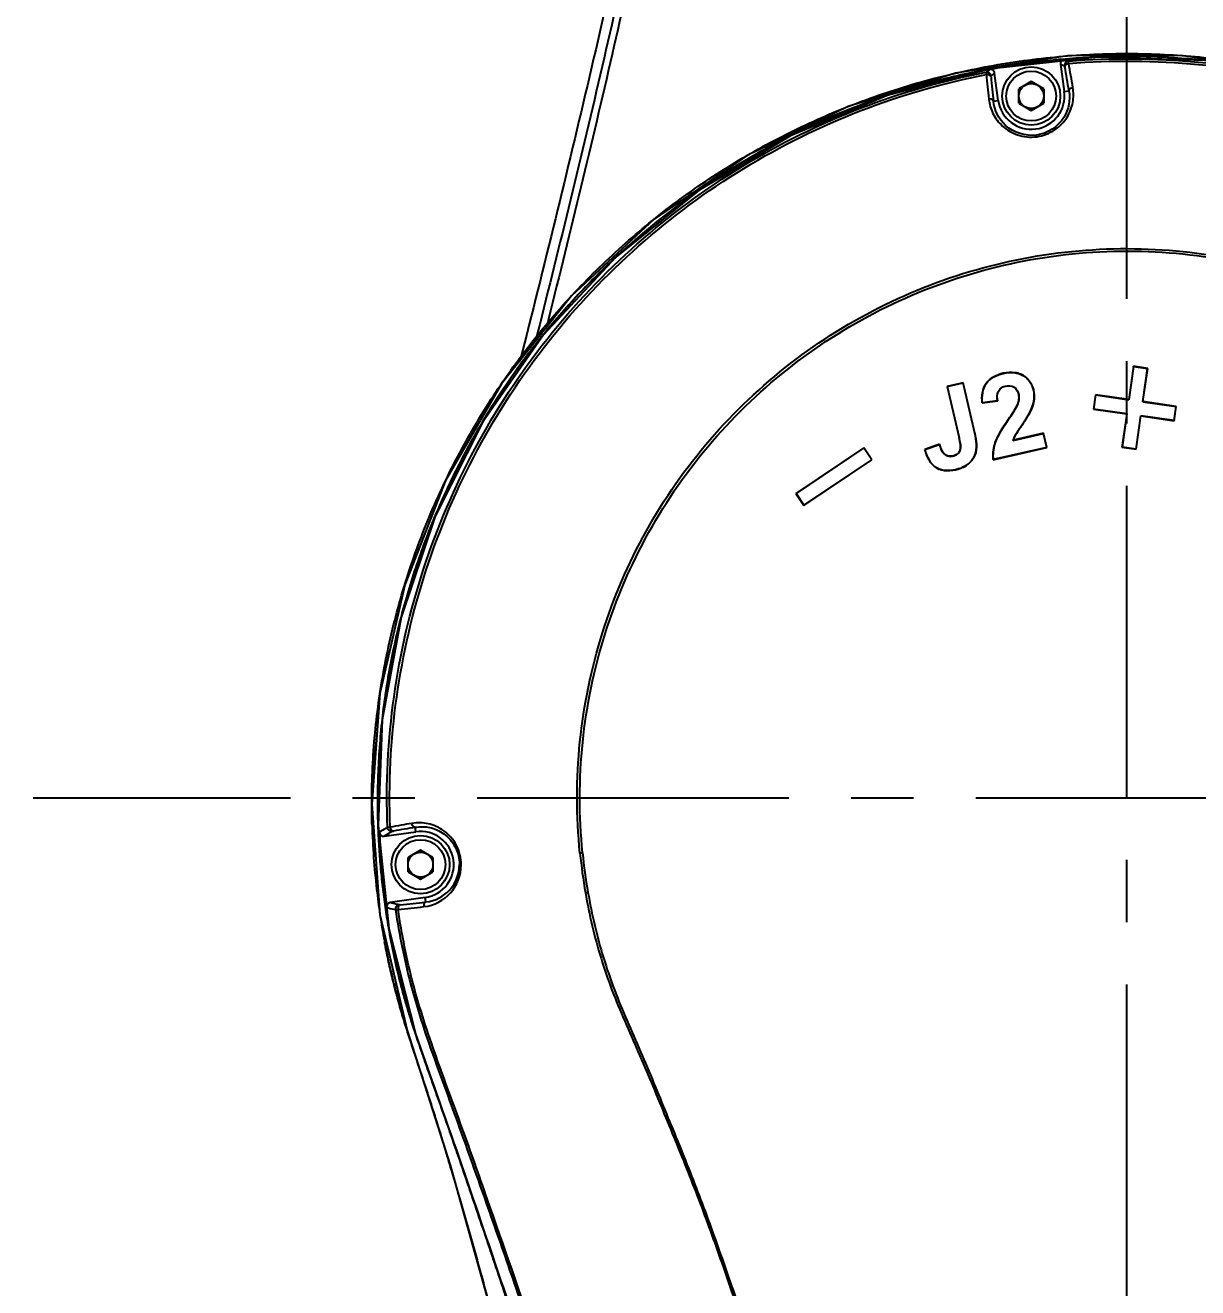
# Model space of a CAD drawing. Header units: millimetres. Extents: x 5828 to 6704, y 123 to 421.
# Drawn here: x 6551.17 to 6558.22, y 333.91 to 341.51 of the extents above; entities that cross this region are included whole.
import ezdxf

# ---------------------------------------------------------------- set-up
doc = ezdxf.new("R2010")
doc.units = ezdxf.units.MM
doc.linetypes.add('CENTER', pattern=[0.6, 0.375, -0.075, 0.075, -0.075])
for name, color, linetype in [('中心线', 7, 'Continuous'), ('外形图', 7, 'Continuous'), ('尺寸标注', 7, 'Continuous'), ('运动范围', 7, 'Continuous')]:
    doc.layers.add(name, color=color, linetype=linetype)
doc.styles.add('微软雅黑', font='msyh.ttc', dxfattribs={"height": 1.5})
doc.dimstyles.new('尺寸标注_1_20比例', dxfattribs={"dimtxt": 1.5, "dimasz": 1.25, "dimexe": 0.5, "dimexo": 0.4, "dimgap": 0.5, "dimtad": 1, "dimdec": 1, "dimlfac": 20, "dimdsep": 46, "dimtxsty": '微软雅黑', "dimcen": 0.09, "dimadec": 0, "dimazin": 0, "dimtp": 0.01, "dimtm": 0.01, "dimtfac": 1, "dimtdec": 1, "dimtofl": 0, "dimtmove": 0, "dimatfit": 3, "dimfxl": 1, "dimtolj": 1, "dimarcsym": 0})

# ---------------------------------------------------------------- blocks, each defined once
blk = doc.blocks.new('*D1139')
at = {"layer": 'Defpoints', "color": 0}
for p in [(6498.9812, 336.8553), (6559.0462, 312.8006), (6498.9812, 278.1994)]:
    blk.add_point(p, dxfattribs=at)
at = {"layer": '尺寸标注', "color": 0, "lineweight": -2}
for p, q in [((6498.9812, 336.4553), (6498.9812, 277.6994)), ((6559.0462, 312.4006), (6559.0462, 277.6994)), ((6557.7962, 278.1994), (6500.2312, 278.1994))]:
    blk.add_line(p, q, dxfattribs=at)
at = {"layer": '尺寸标注', "color": 0}
for points in [[(6500.2312, 278.4078), (6500.2312, 277.9911), (6498.9812, 278.1994)], [(6557.7962, 277.9911), (6557.7962, 278.4078), (6559.0462, 278.1994)]]:
    blk.add_solid(points, dxfattribs=at)
at = {"layer": '尺寸标注', "color": 0, "insert": (6529.0137, 279.471), "char_height": 1.5, "attachment_point": 5, "style": '微软雅黑'}
blk.add_mtext('\\A1;\\A1;{\\fAlibaba PuHuiTi 3.0 55 Regular|b0|i0|c134|p18;1201.2}', dxfattribs=at)
blk = doc.blocks.new('*D1142')
at = {"layer": 'Defpoints', "color": 0}
for p in [(6543.4438, 336.8553), (6559.0462, 313.1006), (6543.4438, 284.9761)]:
    blk.add_point(p, dxfattribs=at)
at = {"layer": '尺寸标注', "color": 0, "lineweight": -2}
for p, q in [((6543.4438, 336.4553), (6543.4438, 284.4761)), ((6559.0462, 312.7006), (6559.0462, 284.4761)), ((6557.7962, 284.9761), (6544.6938, 284.9761))]:
    blk.add_line(p, q, dxfattribs=at)
at = {"layer": '尺寸标注', "color": 0}
for points in [[(6544.6938, 285.1845), (6544.6938, 284.7678), (6543.4438, 284.9761)], [(6557.7962, 284.7678), (6557.7962, 285.1845), (6559.0462, 284.9761)]]:
    blk.add_solid(points, dxfattribs=at)
at = {"layer": '尺寸标注', "color": 0, "insert": (6551.245, 286.2477), "char_height": 1.5, "attachment_point": 5, "style": '微软雅黑'}
blk.add_mtext('\\A1;\\A1;{\\fAlibaba PuHuiTi 3.0 55 Regular|b0|i0|c134|p18;312}', dxfattribs=at)
blk = doc.blocks.new('*D1144')
at = {"layer": 'Defpoints', "color": 0}
for p in [(6557.7962, 395.6702), (6487.6476, 286.2413), (6537.9972, 286.2413)]:
    blk.add_point(p, dxfattribs=at)
at = {"layer": '尺寸标注', "color": 0, "lineweight": -2}
for p, q in [((6557.3962, 395.6702), (6487.1476, 395.6702)), ((6487.6476, 394.4202), (6487.6476, 287.4913)), ((6537.5972, 286.2413), (6487.1476, 286.2413))]:
    blk.add_line(p, q, dxfattribs=at)
at = {"layer": '尺寸标注', "color": 0}
for points in [[(6487.856, 394.4202), (6487.4393, 394.4202), (6487.6476, 395.6702)], [(6487.4393, 287.4913), (6487.856, 287.4913), (6487.6476, 286.2413)]]:
    blk.add_solid(points, dxfattribs=at)
at = {"layer": '尺寸标注', "color": 0, "insert": (6486.376, 340.9558), "char_height": 1.5, "attachment_point": 5, "rotation": 90, "style": '微软雅黑'}
blk.add_mtext('\\A1;\\A1;{\\fAlibaba PuHuiTi 3.0 55 Regular|b0|i0|c134|p18;2188.6}', dxfattribs=at)

msp = doc.modelspace()

# ---------------------------------------------------------------- linework, layer by layer
at = {"layer": '中心线', "linetype": 'CENTER', "ltscale": 5}
for p, q in [((6557.7962, 330.8596), (6557.7962, 371.8928)), ((6564.7628, 336.8553), (6551.2158, 336.8553))]:
    msp.add_line(p, q, dxfattribs=at)
at = {"layer": '外形图', "linetype": 'ByBlock'}
for p, q in [((6557.397, 341.2718), (6557.4222, 341.2624)), ((6557.397, 341.2718), (6557.4194, 341.1072)), ((6557.445, 341.2908), (6557.4197, 341.3001)), ((6557.023, 341.0533), (6557.0005, 341.2189)), ((6557.2212, 341.1669), (6557.1462, 341.1236)), ((6557.1462, 341.037), (6557.1462, 341.1236)), ((6557.2962, 341.1236), (6557.2212, 341.1669)), ((6557.2962, 341.1236), (6557.2962, 341.037)), ((6556.994, 341.0494), (6557.023, 341.0533)), ((6557.1462, 341.037), (6557.2212, 340.9937)), ((6557.2212, 340.9937), (6557.2962, 341.037)), ((6557.4194, 341.1072), (6557.4484, 341.1112)), ((6557.8364, 339.4539), (6557.8078, 339.2535)), ((6557.8368, 339.4534), (6557.8082, 339.253)), ((6557.8368, 339.4534), (6557.8364, 339.4539)), ((6557.9223, 339.4416), (6557.8364, 339.4539)), ((6557.8368, 339.4534), (6557.9218, 339.4412)), ((6557.8937, 339.2412), (6557.9223, 339.4416)), ((6557.9218, 339.4412), (6557.9223, 339.4416)), ((6557.0528, 339.4114), (6557.0527, 339.4119)), ((6557.8932, 339.2408), (6557.9218, 339.4412)), ((6556.8121, 339.3548), (6556.7157, 339.3327)), ((6556.7162, 339.3324), (6556.7157, 339.3327)), ((6556.7157, 339.3327), (6556.7865, 339.0231)), ((6556.7162, 339.3324), (6556.8118, 339.3542)), ((6556.7162, 339.3324), (6556.7869, 339.0232)), ((6556.8118, 339.3542), (6556.8121, 339.3548)), ((6556.881, 339.0514), (6556.8118, 339.3542)), ((6556.8815, 339.0515), (6556.8121, 339.3548)), ((6556.9258, 339.2335), (6557.0195, 339.2453)), ((6556.9262, 339.234), (6556.9258, 339.2335)), ((6557.0189, 339.2457), (6556.9262, 339.234)), ((6557.0189, 339.2457), (6557.0195, 339.2453)), ((6557.1385, 339.2249), (6557.1381, 339.2251)), ((6557.6074, 339.282), (6557.5952, 339.1962)), ((6557.6078, 339.2815), (6557.5957, 339.1965)), ((6557.6078, 339.2815), (6557.6074, 339.282)), ((6557.8078, 339.2535), (6557.6074, 339.282)), ((6557.6078, 339.2815), (6557.8082, 339.253)), ((6557.8082, 339.253), (6557.8078, 339.2535)), ((6557.8932, 339.2408), (6557.8937, 339.2412)), ((6557.8932, 339.2408), (6558.0936, 339.2122)), ((6558.0941, 339.2126), (6557.8937, 339.2412)), ((6557.5957, 339.1965), (6557.5952, 339.1962)), ((6557.5952, 339.1962), (6557.7956, 339.1676)), ((6557.7961, 339.1679), (6557.5957, 339.1965)), ((6557.7956, 339.1676), (6557.767, 338.9672)), ((6557.7961, 339.1679), (6557.7675, 338.9675)), ((6557.7961, 339.1679), (6557.7956, 339.1676)), ((6557.8525, 338.9554), (6557.8811, 339.1558)), ((6557.8529, 338.9549), (6557.8815, 339.1553)), ((6557.8811, 339.1558), (6557.8815, 339.1553)), ((6558.0815, 339.1272), (6557.8811, 339.1558)), ((6557.8815, 339.1553), (6558.0819, 339.1267)), ((6558.0815, 339.1272), (6558.0936, 339.2122)), ((6558.0819, 339.1267), (6558.0941, 339.2126)), ((6558.0936, 339.2122), (6558.0941, 339.2126)), ((6558.0815, 339.1272), (6558.0819, 339.1267)), ((6556.7869, 339.0232), (6556.7865, 339.0231)), ((6556.881, 339.0514), (6556.8815, 339.0515)), ((6557.1121, 339.0084), (6557.2948, 339.0502)), ((6557.1121, 339.0084), (6557.1127, 339.009)), ((6557.2951, 339.0507), (6557.1127, 339.009)), ((6557.2948, 339.0502), (6557.2951, 339.0507)), ((6557.3141, 338.9657), (6557.2948, 339.0502)), ((6557.3146, 338.9654), (6557.2951, 339.0507)), ((6556.2133, 338.9632), (6555.8052, 338.6891)), ((6556.2132, 338.9626), (6555.8058, 338.689)), ((6556.2132, 338.9626), (6556.2133, 338.9632)), ((6556.261, 338.8913), (6556.2132, 338.9626)), ((6556.2616, 338.8912), (6556.2133, 338.9632)), ((6556.67, 338.9848), (6556.5812, 338.9535)), ((6556.5817, 338.9532), (6556.5812, 338.9535)), ((6556.5817, 338.9532), (6556.6697, 338.9842)), ((6556.6697, 338.9842), (6556.67, 338.9848)), ((6556.9926, 338.8917), (6557.3146, 338.9654)), ((6557.3141, 338.9657), (6556.993, 338.8923)), ((6557.3141, 338.9657), (6557.3146, 338.9654)), ((6557.7675, 338.9675), (6557.767, 338.9672)), ((6557.767, 338.9672), (6557.8529, 338.9549)), ((6557.8525, 338.9554), (6557.7675, 338.9675)), ((6557.8525, 338.9554), (6557.8529, 338.9549)), ((6555.8535, 338.6171), (6556.2616, 338.8912)), ((6555.8536, 338.6177), (6556.261, 338.8913)), ((6556.261, 338.8913), (6556.2616, 338.8912)), ((6556.993, 338.8923), (6556.9926, 338.8917)), ((6555.8058, 338.689), (6555.8052, 338.6891)), ((6555.8052, 338.6891), (6555.8535, 338.6171)), ((6555.8058, 338.689), (6555.8536, 338.6177)), ((6555.8536, 338.6177), (6555.8535, 338.6171)), ((6553.2857, 337.2651), (6553.2543, 336.9553)), ((6553.2524, 336.8199), (6553.3023, 336.1548)), ((6553.328, 336.6263), (6553.5181, 336.6533)), ((6553.3637, 336.6808), (6553.3476, 336.6794)), ((6553.5181, 336.6533), (6553.5143, 336.68)), ((6553.5462, 336.5419), (6553.4712, 336.4986)), ((6553.4712, 336.412), (6553.4712, 336.4986)), ((6553.6212, 336.4986), (6553.5462, 336.5419)), ((6553.6212, 336.4986), (6553.6212, 336.412)), ((6553.4712, 336.412), (6553.5462, 336.3687)), ((6553.5462, 336.3687), (6553.6212, 336.412)), ((6553.5743, 336.2573), (6553.3636, 336.2273)), ((6553.5781, 336.2305), (6553.5743, 336.2573))]:
    msp.add_line(p, q, dxfattribs=at)
for points in [[(6562.6791, 336.7201), (6562.3538, 337.7872), (6562.0081, 338.6128), (6561.5825, 339.322), (6561.1143, 339.9034), (6560.615, 340.3612), (6560.0539, 340.7388), (6559.4407, 341.0298), (6558.7911, 341.2267), (6558.1207, 341.3246), (6557.4394, 341.3218), (6556.7654, 341.2182), (6556.1193, 341.0173), (6555.5113, 340.7229), (6554.9516, 340.3398), (6554.4545, 339.8776), (6554.0336, 339.3493), (6553.6974, 338.7666), (6553.4516, 338.1398), (6553.3021, 337.4852), (6553.2524, 336.8199)], [(6558.2647, 341.2941), (6557.6224, 341.3144), (6556.9803, 341.2438), (6556.3597, 341.0846), (6555.7718, 340.8404), (6555.2223, 340.514), (6554.7224, 340.1116), (6554.2854, 339.6437), (6553.9206, 339.1207), (6553.6336, 338.5512), (6553.4297, 337.9453), (6553.3152, 337.3265), (6553.2907, 336.6905)], [(6553.2907, 336.6905), (6553.3549, 336.0712), (6553.518, 335.4312), (6553.7756, 334.6963), (6554.0739, 333.8179), (6554.4309, 332.7235), (6554.8862, 331.3034)], [(6553.3023, 336.1548), (6553.466, 335.4567), (6553.7239, 334.6474), (6553.9966, 333.6708)]]:
    msp.add_lwpolyline(points, dxfattribs=at)
for centre, radius in [((6557.2212, 341.0803), 0.175), ((6557.2212, 341.0803), 0.15), ((6557.2212, 341.0803), 0.075), ((6553.5462, 336.4553), 0.175), ((6553.5462, 336.4553), 0.15), ((6553.5462, 336.4553), 0.075)]:
    msp.add_circle(centre, radius, dxfattribs=at)
for centre, radius, start, end in [((6557.8013, 336.7397), 4.5762, 94.78401, 100.45162), ((6557.447, 341.2658), 0.025, 94.68314, 187.90302), ((6525.4917, 335.7651), 32.4272, 9.52547, 9.78573), ((6556.954, 341.1991), 0.025, 7.7885, 100.82714), ((6557.2103, 340.8997), 0.4159, 125.09932, 128.84689), ((6595.781, 345.1018), 39.0246, 185.7244, 185.94121), ((6556.9757, 341.2155), 0.025, 7.77042, 100.49858), ((6557.2396, 340.8786), 0.4159, 125.0964, 128.84689), ((6596.5904, 345.168), 39.81, 185.72728, 185.93836), ((6519.6748, 334.7418), 38.3069, 9.57115, 9.78995), ((6557.2212, 341.0803), 0.2, 187.75004, 7.75004), ((6557.6954, 336.8358), 4.4083, 181.55933, 181.88917), ((6557.6726, 336.8423), 4.3845, 181.42433, 181.98437), ((6557.8096, 336.828), 4.5573, 181.73521, 186.55726), ((6557.6936, 336.8357), 4.4065, 181.88918, 182.12591), ((6557.6886, 336.8355), 4.4016, 182.12573, 183.32769), ((6557.6785, 336.8425), 4.3905, 181.9843, 182.21467), ((6557.683, 336.8427), 4.395, 182.2147, 182.59719), ((6557.8689, 336.8527), 4.5811, 182.61726, 189.3343), ((6557.7412, 336.8456), 4.4461, 182.52206, 188.36075), ((6562.7628, 282.8327), 54.6623, 99.76174, 99.90113), ((6562.7328, 283.0975), 54.3697, 99.76177, 99.90112), ((6553.5462, 336.4553), 0.2, 278.08263, 98.08263), ((6554.4339, 337.4614), 0.939, 274.36913, 275.32675), ((6557.8336, 336.8571), 3.3444, 185.69654, 189.83316), ((6557.794, 336.8456), 3.2882, 185.57185, 189.75596), ((6553.5376, 336.4541), 0.2533, 276.39223, 359.82943), ((6553.5535, 336.4562), 0.227, 276.23712, 359.7356), ((6557.8073, 336.8273), 4.555, 186.55281, 188.49019), ((6554.4198, 337.101), 0.8236, 278.28375, 279.34673), ((6547.5525, 389.691), 53.8256, 276.24883, 276.41445), ((6548.1534, 384.5784), 48.6513, 276.21982, 276.40193), ((6557.6493, 336.8026), 4.3951, 188.47574, 190.68017), ((6557.6966, 336.8232), 4.4063, 189.31873, 190.09373), ((6557.7596, 336.8402), 4.4727, 189.59679, 190.13813), ((6560.769, 337.8486), 7.6447, 198.32901, 198.79161), ((6560.7971, 337.8573), 7.6728, 198.35067, 199.18095), ((6534.1766, 328.8407), 20.3925, 16.28186, 16.91394)]:
    msp.add_arc(centre, radius, start, end, dxfattribs=at)
for points, knots in [([(6555.8585, 353.3954), (6555.8652, 352.812), (6555.8629, 351.6441), (6555.8139, 350.1843), (6555.7449, 349.0168), (6555.6781, 348.1413), (6555.5965, 347.2666), (6555.5012, 346.3927), (6555.3913, 345.5201), (6555.262, 344.6498), (6555.1119, 343.7825), (6554.9438, 342.9182), (6554.761, 342.0566), (6554.5644, 341.1979), (6554.3587, 340.3412), (6554.2171, 339.771), (6554.1442, 339.4865)], [0, 0, 0, 0, 0.12449, 0.249171, 0.311577, 0.374021, 0.436504, 0.499024, 0.561572, 0.624144, 0.686744, 0.749368, 0.812008, 0.874659, 0.937325, 1, 1, 1, 1]), ([(6555.9111, 352.6533), (6555.9096, 352.3788), (6555.9053, 351.8291), (6555.8879, 351.0048), (6555.8576, 350.1806), (6555.8147, 349.3572), (6555.7585, 348.5344), (6555.6663, 347.4388), (6555.5218, 346.072), (6555.3301, 344.7107), (6555.1403, 343.6278), (6554.9821, 342.8185), (6554.811, 342.0119), (6554.629, 341.2078), (6554.4376, 340.4058), (6554.3049, 339.8725), (6554.2383, 339.6059)], [0, 0, 0, 0, 0.062442, 0.124995, 0.187482, 0.249988, 0.312499, 0.375004, 0.500011, 0.625015, 0.687516, 0.750018, 0.812516, 0.875013, 0.937507, 1, 1, 1, 1]), ([(6555.9273, 352.6497), (6555.9278, 352.377), (6555.9275, 351.831), (6555.9145, 351.0122), (6555.8871, 350.1936), (6555.8473, 349.3756), (6555.7938, 348.5584), (6555.7269, 347.7421), (6555.6483, 346.9269), (6555.5266, 345.8418), (6555.3768, 344.7599), (6555.1913, 343.6838), (6555.036, 342.8797), (6554.868, 342.0783), (6554.689, 341.2792), (6554.5006, 340.4824), (6554.3696, 339.9525), (6554.3037, 339.6876)], [0, 0, 0, 0, 0.062453, 0.125003, 0.187491, 0.249996, 0.312506, 0.37501, 0.437515, 0.500019, 0.625021, 0.687521, 0.750022, 0.812519, 0.875015, 0.937509, 1, 1, 1, 1]), ([(6553.2544, 336.69), (6553.2533, 336.7253), (6553.252, 336.7959), (6553.2527, 336.9019), (6553.2558, 337.0078), (6553.2634, 337.1489), (6553.2792, 337.3248), (6553.3082, 337.5348), (6553.3471, 337.7432), (6553.3958, 337.9495), (6553.4541, 338.1533), (6553.5219, 338.3541), (6553.599, 338.5516), (6553.6853, 338.7452), (6553.7807, 338.9345), (6553.8849, 339.1191), (6553.9976, 339.2987), (6554.1187, 339.4727), (6554.2478, 339.6409), (6554.4302, 339.8568), (6554.6768, 340.1103), (6554.9457, 340.3399), (6555.1729, 340.5081), (6555.349, 340.6261), (6555.5304, 340.7358), (6555.7167, 340.837), (6555.9076, 340.9293), (6556.1026, 341.0125), (6556.3012, 341.0865), (6556.5032, 341.1511), (6556.7079, 341.2062), (6556.9149, 341.2518), (6557.1239, 341.2877), (6557.3342, 341.314), (6557.5456, 341.3305), (6557.7574, 341.3374), (6557.9694, 341.3344), (6558.181, 341.3216), (6558.3567, 341.3028), (6558.4966, 341.2828), (6558.6359, 341.2595), (6558.8091, 341.2243), (6559.0146, 341.1725), (6559.2175, 341.1111), (6559.4174, 341.0404), (6559.6137, 340.9606), (6559.8061, 340.8717), (6559.9629, 340.7903), (6560.0859, 340.7208), (6560.2073, 340.6485), (6560.3559, 340.5528), (6560.4997, 340.4503), (6560.6118, 340.3642), (6560.6944, 340.2978), (6560.7754, 340.2294), (6560.8811, 340.1357), (6560.9836, 340.0383), (6561.0825, 339.9374), (6561.155, 339.8601), (6561.2257, 339.7812), (6561.2946, 339.7007), (6561.3617, 339.6188), (6561.427, 339.5354), (6561.4907, 339.4508), (6561.5527, 339.365), (6561.6131, 339.278), (6561.672, 339.19), (6561.7293, 339.1011), (6561.7759, 339.0261), (6561.8124, 338.9658), (6561.8484, 338.9051), (6561.8924, 338.8286), (6561.9436, 338.736), (6561.9932, 338.6424), (6562.041, 338.548), (6562.0794, 338.4685), (6562.1092, 338.4046), (6562.131, 338.3564), (6562.1524, 338.3079), (6562.1804, 338.2431), (6562.2075, 338.178), (6562.2337, 338.1125), (6562.253, 338.0632), (6562.2719, 338.0138), (6562.2966, 337.9478), (6562.3267, 337.8649), (6562.3616, 337.7651), (6562.3843, 337.6984), (6562.3954, 337.665)], [0, 0, 0, 0, 0.007814, 0.015629, 0.023443, 0.031257, 0.046884, 0.062511, 0.078136, 0.093762, 0.109389, 0.125015, 0.140643, 0.15627, 0.171899, 0.187528, 0.203157, 0.218787, 0.234416, 0.250045, 0.281293, 0.312542, 0.328171, 0.343799, 0.359428, 0.375057, 0.390686, 0.406315, 0.421944, 0.437573, 0.453202, 0.468831, 0.48446, 0.500089, 0.515717, 0.531345, 0.546973, 0.562602, 0.57823, 0.586044, 0.593859, 0.609487, 0.625116, 0.640743, 0.65637, 0.671997, 0.687624, 0.703251, 0.711066, 0.71888, 0.734509, 0.750138, 0.757953, 0.765769, 0.773584, 0.7814, 0.797029, 0.804844, 0.812658, 0.820471, 0.828282, 0.836092, 0.843902, 0.851711, 0.85952, 0.867329, 0.875136, 0.882941, 0.890746, 0.894648, 0.898551, 0.906356, 0.914162, 0.921969, 0.929776, 0.937584, 0.941488, 0.945391, 0.949295, 0.953198, 0.961004, 0.964906, 0.968808, 0.972709, 0.976609, 0.984408, 0.992205, 1, 1, 1, 1]), ([(6562.7717, 334.0109), (6562.7586, 334.3666), (6562.7095, 335.0771), (6562.6, 335.9606), (6562.4783, 336.6621), (6562.3692, 337.1848), (6562.2506, 337.7053), (6562.1088, 338.2206), (6561.9053, 338.7159), (6561.5601, 339.339), (6561.0042, 340.0433), (6560.1547, 340.7044), (6559.1743, 341.148), (6558.117, 341.3494), (6557.0423, 341.297), (6556.0086, 340.9975), (6555.0758, 340.4605), (6554.294, 339.7212), (6553.7082, 338.8182), (6553.3517, 337.8036), (6553.2806, 337.0884), (6553.2894, 336.7333)], [0, 0, 0, 0, 0.062563, 0.125124, 0.156408, 0.187692, 0.218976, 0.250257, 0.281538, 0.312829, 0.375305, 0.437776, 0.500252, 0.562726, 0.625205, 0.687679, 0.750154, 0.812631, 0.875101, 0.937562, 1, 1, 1, 1]), ([(6561.0834, 339.9012), (6561.0059, 339.9835), (6560.8446, 340.1425), (6560.6285, 340.3254), (6560.4478, 340.4615), (6560.262, 340.5907), (6560.0209, 340.7391), (6559.719, 340.8948), (6559.4063, 341.0273), (6559.0846, 341.1361), (6558.7556, 341.2206), (6558.4211, 341.2799), (6558.0832, 341.3137), (6557.7436, 341.3221), (6557.4044, 341.3053), (6557.1235, 341.2704), (6556.9008, 341.2301), (6556.6798, 341.1814), (6556.4617, 341.1204), (6556.2476, 341.0471), (6556.0892, 340.9861), (6555.9592, 340.9303), (6555.8566, 340.8827), (6555.7549, 340.8332), (6555.6296, 340.7676), (6555.4332, 340.6551), (6555.1959, 340.5008), (6554.9258, 340.2949), (6554.7139, 340.1071), (6554.5532, 339.9478), (6554.4372, 339.8239), (6554.3259, 339.6957), (6554.2196, 339.5634), (6554.1184, 339.4272), (6554.0225, 339.2871), (6553.932, 339.1435), (6553.847, 338.9966), (6553.7675, 338.8466), (6553.6938, 338.6937), (6553.6259, 338.5381), (6553.5639, 338.3801), (6553.5079, 338.2199), (6553.458, 338.0577), (6553.4143, 337.8937), (6553.3768, 337.7281), (6553.3458, 337.5612), (6553.3212, 337.3933), (6553.3031, 337.2245), (6553.2914, 337.0552), (6553.2862, 336.8855), (6553.2871, 336.7724), (6553.2887, 336.7158)], [0, 0, 0, 0, 0.031247, 0.062494, 0.078121, 0.093747, 0.124994, 0.156241, 0.187489, 0.218736, 0.249983, 0.28123, 0.312477, 0.343725, 0.374972, 0.406219, 0.421846, 0.437472, 0.468719, 0.484346, 0.499972, 0.515598, 0.523412, 0.531225, 0.546852, 0.562478, 0.593725, 0.624973, 0.65622, 0.671846, 0.687473, 0.703099, 0.718725, 0.734352, 0.749978, 0.765605, 0.781231, 0.796857, 0.812484, 0.82811, 0.843736, 0.859363, 0.874989, 0.890615, 0.906242, 0.921868, 0.937494, 0.953121, 0.968747, 0.984374, 1, 1, 1, 1]), ([(6557.4197, 341.3), (6557.4131, 341.2995), (6557.3999, 341.2927), (6557.3961, 341.2783), (6557.397, 341.2718)], [0, 0, 0, 0, 0.500003, 1, 1, 1, 1]), ([(6557.4238, 341.2554), (6557.423, 341.2631), (6557.4334, 341.2737), (6557.4439, 341.2762), (6557.4471, 341.2766)], [0, 0, 0, 0, 0.703315, 1, 1, 1, 1]), ([(6557.445, 341.2907), (6557.7053, 341.3113), (6558.2308, 341.3075), (6559.2598, 341.115), (6560.4584, 340.5383), (6561.3818, 339.5821), (6561.8239, 338.7815), (6562.015, 338.2964), (6562.0865, 338.0459), (6562.1182, 337.9198)], [0, 0, 0, 0, 0.125363, 0.250723, 0.500474, 0.750036, 0.875093, 0.937581, 1, 1, 1, 1]), ([(6557.4471, 341.2766), (6557.4467, 341.28), (6557.4453, 341.2842), (6557.446, 341.2898), (6557.445, 341.2907)], [0, 0, 0, 0, 0.728149, 1, 1, 1, 1]), ([(6557.4471, 341.2766), (6557.7065, 341.2971), (6558.2302, 341.2933), (6559.2554, 341.1012), (6560.4496, 340.526), (6561.3698, 339.5729), (6561.8105, 338.7748), (6562.0013, 338.2914), (6562.0729, 338.0417), (6562.1047, 337.9161)], [0, 0, 0, 0, 0.125354, 0.250677, 0.500344, 0.749963, 0.875065, 0.937586, 1, 1, 1, 1]), ([(6553.3476, 336.6794), (6553.3258, 337.2022), (6553.4765, 338.2649), (6554.2327, 339.676), (6555.2377, 340.5629), (6556.1825, 341.0287), (6556.6912, 341.174), (6556.9493, 341.2237)], [0, 0, 0, 0, 0.249682, 0.499458, 0.749245, 0.874618, 1, 1, 1, 1]), ([(6553.3637, 336.6808), (6553.3424, 337.2016), (6553.493, 338.2597), (6554.2454, 339.6655), (6555.2458, 340.5497), (6556.1869, 341.0146), (6556.6938, 341.1598), (6556.951, 341.2094)], [0, 0, 0, 0, 0.24962, 0.499331, 0.749112, 0.87455, 1, 1, 1, 1]), ([(6556.9493, 341.2237), (6556.9486, 341.2226), (6556.9508, 341.2173), (6556.9505, 341.2129), (6556.951, 341.2094)], [0, 0, 0, 0, 0.272603, 1, 1, 1, 1]), ([(6556.9791, 341.1953), (6556.9778, 341.2029), (6556.965, 341.2103), (6556.9542, 341.2099), (6556.951, 341.2094)], [0, 0, 0, 0, 0.702953, 1, 1, 1, 1]), ([(6556.9791, 341.1953), (6556.979, 341.197), (6556.9787, 341.1983), (6556.9786, 341.2022), (6556.9789, 341.2006), (6556.979, 341.2002)], [0, 0, 0, 0, 0.69741, 0.817892, 1, 1, 1, 1]), ([(6557.4222, 341.2624), (6557.4223, 341.2624), (6557.4235, 341.2597), (6557.4234, 341.2573), (6557.4238, 341.2548)], [0, 0, 0, 0, 0.040023, 1, 1, 1, 1]), ([(6556.966, 341.0623), (6556.9701, 341.0328), (6556.9859, 340.9718), (6557.0461, 340.8927), (6557.1396, 340.8373), (6557.2559, 340.8264), (6557.365, 340.8682), (6557.4401, 340.9467), (6557.477, 341.0391), (6557.4755, 341.1019), (6557.4718, 341.1314)], [0, 0, 0, 0, 0.110113, 0.227441, 0.357296, 0.50007, 0.642926, 0.772945, 0.890176, 1, 1, 1, 1]), ([(6557.4484, 341.1114), (6557.4482, 341.1136), (6557.451, 341.1247), (6557.4633, 341.1303), (6557.4718, 341.1314)], [0, 0, 0, 0, 0.20384, 1, 1, 1, 1]), ([(6556.994, 341.0494), (6556.9937, 341.0515), (6556.9881, 341.0616), (6556.9746, 341.0638), (6556.966, 341.0625)], [0, 0, 0, 0, 0.20268, 1, 1, 1, 1]), ([(6557.4484, 341.1112), (6557.4576, 341.0578), (6557.4336, 340.9283), (6557.2575, 340.8141), (6557.0573, 340.877), (6556.9995, 340.9954), (6556.994, 341.0494)], [0, 0, 0, 0, 0.2268, 0.499977, 0.77283, 1, 1, 1, 1]), ([(6554.5055, 336.5251), (6554.4829, 336.7469), (6554.4828, 337.1965), (6554.6192, 337.856), (6554.8857, 338.4751), (6555.3975, 339.2095), (6556.303, 339.909), (6557.628, 340.2494), (6558.9799, 340.0421), (6559.9506, 339.4353), (6560.5289, 338.7541), (6560.8604, 338.1673), (6561.0469, 337.5233), (6561.1455, 337.09), (6561.1932, 336.8729)], [0, 0, 0, 0, 0.062664, 0.125352, 0.188052, 0.250755, 0.375513, 0.500274, 0.625049, 0.749769, 0.812406, 0.874983, 0.937522, 1, 1, 1, 1]), ([(6554.5211, 336.5263), (6554.4991, 336.7471), (6554.4996, 337.1945), (6554.6359, 337.8506), (6554.9011, 338.4665), (6555.41, 339.1975), (6556.3106, 339.8946), (6557.6298, 340.2341), (6558.976, 340.0275), (6559.9423, 339.4227), (6560.518, 338.7441), (6560.8482, 338.1596), (6561.0348, 337.5179), (6561.1329, 337.086), (6561.1804, 336.8696)], [0, 0, 0, 0, 0.062633, 0.125283, 0.187936, 0.250591, 0.375284, 0.500058, 0.624852, 0.749573, 0.812231, 0.874843, 0.937447, 1, 1, 1, 1]), ([(6557.0527, 339.4119), (6557.0138, 339.403), (6556.9324, 339.3633), (6556.921, 339.2731), (6556.9258, 339.2335)], [0, 0, 0, 0, 0.500359, 1, 1, 1, 1]), ([(6556.9262, 339.234), (6556.9215, 339.2734), (6556.933, 339.3632), (6557.0141, 339.4026), (6557.0528, 339.4114)], [0, 0, 0, 0, 0.499611, 1, 1, 1, 1]), ([(6557.1127, 339.009), (6557.1194, 339.0317), (6557.1465, 339.072), (6557.1998, 339.1481), (6557.2469, 339.2361), (6557.2349, 339.3327), (6557.1929, 339.3936), (6557.1239, 339.421), (6557.0758, 339.4171), (6557.0527, 339.4119)], [0, 0, 0, 0, 0.125464, 0.251403, 0.500623, 0.625353, 0.749996, 0.874481, 1, 1, 1, 1]), ([(6557.0528, 339.4114), (6557.0759, 339.4167), (6557.124, 339.4205), (6557.1929, 339.393), (6557.2347, 339.3319), (6557.2462, 339.2353), (6557.1989, 339.1476), (6557.1457, 339.0715), (6557.1186, 339.0311), (6557.1121, 339.0084)], [0, 0, 0, 0, 0.125516, 0.249995, 0.374638, 0.499366, 0.748616, 0.874557, 1, 1, 1, 1]), ([(6557.0189, 339.2457), (6557.016, 339.2638), (6557.0139, 339.2939), (6557.0378, 339.3245), (6557.0714, 339.3399), (6557.1238, 339.3378), (6557.1426, 339.2996), (6557.1456, 339.2817)], [0, 0, 0, 0, 0.251217, 0.377348, 0.504044, 0.752233, 1, 1, 1, 1]), ([(6557.0195, 339.2453), (6557.0165, 339.2635), (6557.0142, 339.2937), (6557.0382, 339.3243), (6557.072, 339.3396), (6557.1246, 339.3369), (6557.1427, 339.2982), (6557.1454, 339.2803)], [0, 0, 0, 0, 0.251252, 0.377388, 0.504107, 0.752084, 1, 1, 1, 1]), ([(6557.1381, 339.2251), (6557.127, 339.1962), (6557.0903, 339.1452), (6557.0393, 339.0684), (6556.9949, 338.986), (6556.9889, 338.9223), (6556.9926, 338.8917)], [0, 0, 0, 0, 0.25008, 0.500764, 0.750987, 1, 1, 1, 1]), ([(6556.993, 338.8923), (6556.9893, 338.9227), (6556.9955, 338.9863), (6557.04, 339.0685), (6557.0909, 339.1452), (6557.1274, 339.1961), (6557.1385, 339.2249)], [0, 0, 0, 0, 0.248987, 0.499218, 0.749913, 1, 1, 1, 1]), ([(6556.5812, 338.9535), (6556.591, 338.9108), (6556.6377, 338.8184), (6556.7648, 338.8238), (6556.8451, 338.8609), (6556.9027, 338.9355), (6556.8913, 339.0085), (6556.8815, 339.0515)], [0, 0, 0, 0, 0.248165, 0.496274, 0.623176, 0.74943, 1, 1, 1, 1]), ([(6556.881, 339.0514), (6556.8908, 339.0085), (6556.9023, 338.9358), (6556.8449, 338.8614), (6556.7649, 338.8243), (6556.6383, 338.8186), (6556.5915, 338.9107), (6556.5817, 338.9532)], [0, 0, 0, 0, 0.25058, 0.376828, 0.503726, 0.751866, 1, 1, 1, 1]), ([(6556.6697, 338.9842), (6556.6751, 338.964), (6556.6842, 338.9306), (6556.7242, 338.9096), (6556.7565, 338.9138), (6556.786, 338.9289), (6556.7987, 338.9606), (6556.7946, 338.9924), (6556.7893, 339.0129), (6556.7869, 339.0232)], [0, 0, 0, 0, 0.24901, 0.373522, 0.499112, 0.62385, 0.748261, 0.873954, 1, 1, 1, 1]), ([(6556.7865, 339.0231), (6556.7888, 339.0128), (6556.7942, 338.9924), (6556.7983, 338.9607), (6556.7856, 338.9292), (6556.7561, 338.9142), (6556.7239, 338.91), (6556.6843, 338.9313), (6556.6754, 338.9646), (6556.67, 338.9848)], [0, 0, 0, 0, 0.126049, 0.251739, 0.376117, 0.500839, 0.626403, 0.750911, 1, 1, 1, 1]), ([(6553.791, 336.4534), (6553.7914, 336.4945), (6553.7712, 336.5753), (6553.6938, 336.6634), (6553.5953, 336.7085), (6553.5269, 336.7077), (6553.4948, 336.7036)], [0, 0, 0, 0, 0.281767, 0.542684, 0.778512, 1, 1, 1, 1]), ([(6553.2994, 336.6499), (6553.2997, 336.6432), (6553.3064, 336.6293), (6553.3213, 336.6253), (6553.328, 336.6263)], [0, 0, 0, 0, 0.50002, 1, 1, 1, 1]), ([(6553.3476, 336.6794), (6553.3429, 336.6769), (6553.3264, 336.6679), (6553.3103, 336.6579), (6553.2995, 336.6499)], [0, 0, 0, 0, 0.282035, 1, 1, 1, 1]), ([(6553.3279, 336.6263), (6553.3312, 336.6287), (6553.3466, 336.6395), (6553.363, 336.6489), (6553.376, 336.6558)], [0, 0, 0, 0, 0.218418, 1, 1, 1, 1]), ([(6553.376, 336.6556), (6553.3694, 336.6547), (6553.3546, 336.6589), (6553.348, 336.6726), (6553.3476, 336.6794)], [0, 0, 0, 0, 0.49915, 1, 1, 1, 1]), ([(6553.384, 336.6575), (6553.3817, 336.6572), (6553.3704, 336.6598), (6553.3648, 336.6723), (6553.3637, 336.6809)], [0, 0, 0, 0, 0.208752, 1, 1, 1, 1]), ([(6553.376, 336.6558), (6553.3762, 336.6559), (6553.3789, 336.6568), (6553.3818, 336.657), (6553.3844, 336.6574)], [0, 0, 0, 0, 0.071722, 1, 1, 1, 1]), ([(6553.514, 336.68), (6553.5119, 336.6799), (6553.501, 336.6829), (6553.4958, 336.6951), (6553.4947, 336.7036)], [0, 0, 0, 0, 0.198557, 1, 1, 1, 1]), ([(6553.5143, 336.68), (6553.5427, 336.685), (6553.6042, 336.684), (6553.6926, 336.6448), (6553.7627, 336.5653), (6553.7806, 336.4924), (6553.7805, 336.4551)], [0, 0, 0, 0, 0.219885, 0.454878, 0.716438, 1, 1, 1, 1]), ([(6553.2945, 336.58), (6553.2968, 336.5394), (6553.3027, 336.4581), (6553.3148, 336.3365), (6553.3303, 336.2152), (6553.3428, 336.1347), (6553.3496, 336.0945)], [0, 0, 0, 0, 0.250005, 0.500009, 0.750007, 1, 1, 1, 1]), ([(6553.7805, 336.4555), (6553.7808, 336.4546), (6553.7855, 336.4543), (6553.7884, 336.4536), (6553.7909, 336.4534)], [0, 0, 0, 0, 0.289415, 1, 1, 1, 1]), ([(6554.5384, 336.2859), (6554.5616, 336.1529), (6554.6085, 335.9551), (6554.6963, 335.6995), (6554.7742, 335.5126), (6554.8576, 335.3281), (6554.9361, 335.1416), (6555.0129, 334.9545), (6555.1159, 334.7055), (6555.2402, 334.3927), (6555.3758, 334.0129), (6555.5061, 333.632), (6555.6743, 333.1243), (6555.8669, 332.4873), (6556.0581, 331.717), (6556.2218, 330.9482), (6556.3172, 330.4357), (6556.3607, 330.1802)], [0, 0, 0, 0, 0.063409, 0.095112, 0.126815, 0.158502, 0.190171, 0.221826, 0.253474, 0.316711, 0.379823, 0.442829, 0.505722, 0.630973, 0.755227, 0.878294, 1, 1, 1, 1]), ([(6554.5536, 336.2883), (6554.5766, 336.1552), (6554.6233, 335.9574), (6554.7106, 335.7017), (6554.7887, 335.5148), (6554.8711, 335.3299), (6554.9492, 335.1432), (6555.0254, 334.9559), (6555.1282, 334.7068), (6555.2515, 334.3937), (6555.3863, 334.0136), (6555.5159, 333.6325), (6555.6835, 333.1246), (6555.875, 332.4873), (6556.0654, 331.7168), (6556.2266, 330.948), (6556.3242, 330.436), (6556.3608, 330.1797)], [0, 0, 0, 0, 0.06342, 0.09513, 0.126834, 0.158528, 0.1902, 0.221859, 0.253513, 0.316755, 0.379878, 0.442893, 0.505794, 0.631061, 0.755329, 0.878404, 1, 1, 1, 1]), ([(6553.3636, 336.2273), (6553.3573, 336.2264), (6553.3449, 336.2193), (6553.3415, 336.2054), (6553.3424, 336.1991)], [0, 0, 0, 0, 0.500025, 1, 1, 1, 1]), ([(6553.3424, 336.199), (6553.3461, 336.1976), (6553.3635, 336.1915), (6553.3815, 336.1874), (6553.3955, 336.1844)], [0, 0, 0, 0, 0.217529, 1, 1, 1, 1]), ([(6553.4166, 336.213), (6553.4115, 336.214), (6553.3936, 336.2179), (6553.3759, 336.2227), (6553.3636, 336.2273)], [0, 0, 0, 0, 0.283154, 1, 1, 1, 1]), ([(6553.4166, 336.213), (6553.4103, 336.212), (6553.3979, 336.2048), (6553.3946, 336.1907), (6553.3955, 336.1844)], [0, 0, 0, 0, 0.499118, 1, 1, 1, 1]), ([(6553.3953, 336.1844), (6553.4182, 336.0339), (6553.4779, 335.7348), (6553.5964, 335.3729), (6553.702, 335.0878), (6553.8054, 334.8022), (6553.9324, 334.4449), (6554.0831, 334.0162), (6554.2773, 333.4448), (6554.416, 333.0145), (6554.5037, 332.7266)], [0, 0, 0, 0, 0.125606, 0.251138, 0.313874, 0.37658, 0.501834, 0.626881, 0.751629, 1, 1, 1, 1]), ([(6553.3955, 336.1844), (6553.3961, 336.1842), (6553.4014, 336.1843), (6553.4066, 336.1848), (6553.4112, 336.1853)], [0, 0, 0, 0, 0.110093, 1, 1, 1, 1]), ([(6553.4244, 336.2135), (6553.4221, 336.2131), (6553.4119, 336.2076), (6553.4099, 336.1939), (6553.4112, 336.1853)], [0, 0, 0, 0, 0.2104, 1, 1, 1, 1]), ([(6554.517, 332.7277), (6554.4296, 333.0154), (6554.246, 333.59), (6553.9976, 334.3028), (6553.7968, 334.8747), (6553.6367, 335.3014), (6553.4927, 335.7351), (6553.4338, 336.0347), (6553.4112, 336.1853)], [0, 0, 0, 0, 0.248247, 0.497964, 0.623198, 0.748623, 0.874296, 1, 1, 1, 1]), ([(6553.4244, 336.2135), (6553.4234, 336.2134), (6553.4214, 336.2132), (6553.4199, 336.213), (6553.4173, 336.2128), (6553.4185, 336.2132), (6553.4188, 336.2132)], [0, 0, 0, 0, 0.395446, 0.718651, 0.867009, 1, 1, 1, 1]), ([(6553.5781, 336.2305), (6553.576, 336.2301), (6553.5662, 336.2243), (6553.5645, 336.211), (6553.5658, 336.2024)], [0, 0, 0, 0, 0.197726, 1, 1, 1, 1]), ([(6553.3122, 336.092), (6553.3206, 336.0413), (6553.3345, 335.9656), (6553.3557, 335.8651), (6553.3728, 335.79), (6553.3882, 335.7277), (6553.4012, 335.678), (6553.4112, 335.6409), (6553.4215, 335.6038), (6553.4357, 335.5545), (6553.4468, 335.5177), (6553.4543, 335.4931)], [0, 0, 0, 0, 0.250114, 0.375158, 0.500182, 0.62518, 0.687669, 0.750149, 0.81262, 0.875083, 1, 1, 1, 1]), ([(6553.3568, 336.0529), (6553.3614, 336.0271), (6553.3711, 335.9756), (6553.3869, 335.8987), (6553.4042, 335.822), (6553.4197, 335.7584), (6553.4329, 335.7078), (6553.4432, 335.6699), (6553.4538, 335.632), (6553.4648, 335.5944), (6553.4762, 335.5568), (6553.4917, 335.5068), (6553.5039, 335.4694), (6553.5121, 335.4446)], [0, 0, 0, 0, 0.125007, 0.250026, 0.37505, 0.500066, 0.562569, 0.625067, 0.68756, 0.750047, 0.812531, 0.875016, 1, 1, 1, 1]), ([(6553.4299, 335.575), (6553.42, 335.609), (6553.4057, 335.6602), (6553.3878, 335.7287), (6553.375, 335.7803), (6553.3628, 335.832), (6553.3475, 335.9012), (6553.337, 335.9533), (6553.3304, 335.9881)], [0, 0, 0, 0, 0.249924, 0.374933, 0.499955, 0.624977, 0.749993, 1, 1, 1, 1]), ([(6553.6655, 334.8407), (6553.6608, 334.856), (6553.6513, 334.8867), (6553.637, 334.9326), (6553.6225, 334.9785), (6553.6029, 335.0396), (6553.5831, 335.1007), (6553.5631, 335.1617), (6553.548, 335.2074), (6553.5328, 335.2531), (6553.5175, 335.2989), (6553.5024, 335.3446), (6553.4873, 335.3905), (6553.4724, 335.4364), (6553.4578, 335.4825), (6553.4436, 335.5286), (6553.4344, 335.5595), (6553.4299, 335.575)], [0, 0, 0, 0, 0.062423, 0.124834, 0.187235, 0.249633, 0.374449, 0.43688, 0.499335, 0.56182, 0.624336, 0.686881, 0.749452, 0.812048, 0.87467, 0.93732, 1, 1, 1, 1]), ([(6553.5317, 335.3861), (6553.5389, 335.3649), (6553.5499, 335.3331), (6553.5646, 335.2907), (6553.5795, 335.2484), (6553.5981, 335.1956), (6553.628, 335.1111), (6553.658, 335.0267), (6553.6879, 334.9422), (6553.7103, 334.8788), (6553.7324, 334.8154), (6553.7618, 334.7307), (6553.7982, 334.6248), (6553.8344, 334.5188), (6553.8633, 334.4339), (6553.8922, 334.3491), (6553.9282, 334.243), (6553.9712, 334.1156), (6554.014, 333.9882), (6554.0565, 333.8607), (6554.0987, 333.7331), (6554.1408, 333.6054), (6554.1826, 333.4776), (6554.2381, 333.3072), (6554.307, 333.094), (6554.3892, 332.838), (6554.4572, 332.6245), (6554.5114, 332.4537), (6554.5519, 332.3255), (6554.5924, 332.1973), (6554.6464, 332.0264), (6554.7004, 331.8555), (6554.7546, 331.6847), (6554.7953, 331.5566), (6554.8363, 331.4285), (6554.8638, 331.3432), (6554.8776, 331.3006)], [0, 0, 0, 0, 0.015629, 0.023444, 0.031258, 0.046885, 0.062511, 0.093759, 0.109383, 0.125006, 0.14063, 0.156255, 0.187505, 0.218756, 0.234381, 0.250006, 0.281256, 0.312506, 0.343755, 0.375005, 0.406254, 0.437504, 0.468754, 0.500004, 0.562504, 0.625003, 0.687502, 0.718752, 0.750002, 0.781252, 0.812501, 0.875001, 0.90625, 0.9375, 0.96875, 1, 1, 1, 1]), ([(6553.6259, 335.1234), (6553.718, 334.8662), (6553.8731, 334.4137), (6554.0923, 333.7667), (6554.347, 332.9874), (6554.5346, 332.4018), (6554.6592, 332.0113)], [0, 0, 0, 0, 0.249998, 0.437499, 0.624999, 1, 1, 1, 1]), ([(6553.7478, 334.5667), (6553.7411, 334.5896), (6553.7275, 334.6353), (6553.7002, 334.7267), (6553.6795, 334.7951), (6553.6655, 334.8407)], [0, 0, 0, 0, 0.250031, 0.500055, 1, 1, 1, 1]), ([(6553.9967, 333.6709), (6553.987, 333.7084), (6553.9675, 333.7834), (6553.9377, 333.8957), (6553.9075, 334.0079), (6553.8766, 334.12), (6553.8504, 334.2132), (6553.8292, 334.2877), (6553.8078, 334.3622), (6553.7807, 334.4552), (6553.7588, 334.5296), (6553.7478, 334.5667)], [0, 0, 0, 0, 0.125007, 0.250006, 0.374996, 0.49998, 0.624967, 0.687464, 0.749965, 0.874978, 1, 1, 1, 1])]:
    msp.add_open_spline(points, degree=3, knots=knots, dxfattribs=at)
for points in [[(6557.1454, 339.2803), (6557.1481, 339.2619), (6557.1447, 339.2424), (6557.1381, 339.2251)], [(6557.1456, 339.2817), (6557.1487, 339.2629), (6557.1453, 339.2427), (6557.1385, 339.2249)], [(6553.3585, 336.0509), (6553.3953, 335.8445), (6553.4486, 335.6407), (6553.5145, 335.4417)], [(6553.5503, 335.3364), (6553.575, 335.2653), (6553.6005, 335.1943), (6553.6259, 335.1234)]]:
    msp.add_open_spline(points, degree=3, dxfattribs=at)
at = {"layer": '运动范围'}
for radius, start, end in [(58.815, 350, 225), (14.3524, 77.11671, 240.80898)]:
    msp.add_arc((6557.7962, 336.8553), radius, start, end, dxfattribs=at)

# ---------------------------------------------------------------- dimensions: what is measured, and where the dimension line sits
at = {"layer": '尺寸标注'}
dim = msp.add_linear_dim(base=(6487.6476, 286.2413), p1=(6557.7962, 395.6702), p2=(6537.9972, 286.2413), angle=90, text='\\A1;{\\fAlibaba PuHuiTi 3.0 55 Regular|b0|i0|c134|p18;2188.6}', dimstyle='尺寸标注_1_20比例', dxfattribs=at)
dim.commit()
dim.dimension.update_dxf_attribs({"geometry": '*D1144', "text_midpoint": (6487.6476, 340.9558), "dimtype": 160})
for base, p1, p2, text, picture, middle in [((6498.9812, 278.1994), (6559.0462, 312.8006), (6498.9812, 336.8553), '\\A1;{\\fAlibaba PuHuiTi 3.0 55 Regular|b0|i0|c134|p18;1201.2}', '*D1139', (6529.0137, 278.1994)), ((6543.4438, 284.9761), (6559.0462, 313.1006), (6543.4438, 336.8553), '\\A1;{\\fAlibaba PuHuiTi 3.0 55 Regular|b0|i0|c134|p18;312}', '*D1142', (6551.245, 284.9761))]:
    dim = msp.add_linear_dim(base=base, p1=p1, p2=p2, text=text, dimstyle='尺寸标注_1_20比例', dxfattribs=at)
    dim.commit()
    dim.dimension.update_dxf_attribs({"geometry": picture, "text_midpoint": middle, "dimtype": 160})

doc.saveas('drawing.dxf')
